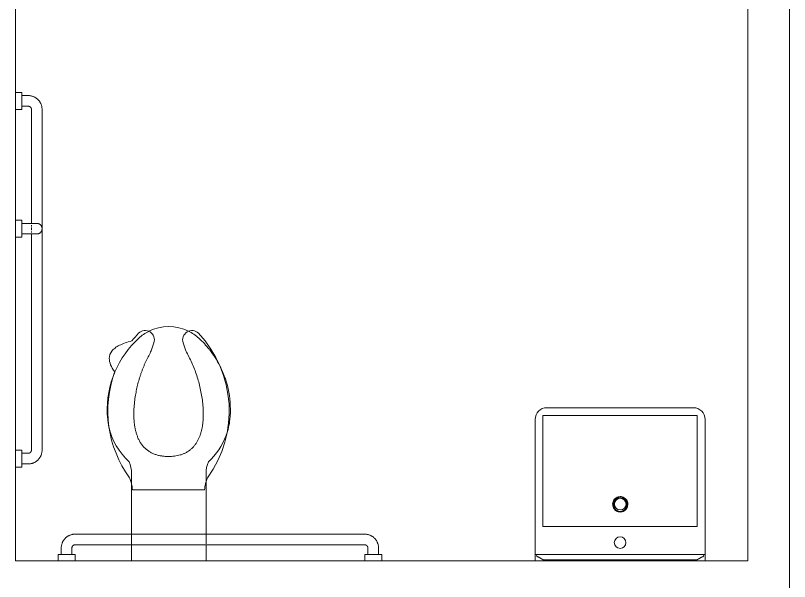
# Model space of a CAD drawing. Header units: inches. Extents: x -445 to 366, y -514 to 778.
# Drawn here: x -370.5 to -279.6, y -27.6 to 38.9 of the extents above; entities that cross this region are included whole.
import ezdxf

# ---------------------------------------------------------------- set-up
doc = ezdxf.new("R2010")
doc.units = ezdxf.units.IN
doc.header["$MEASUREMENT"] = 0
for name, color, linetype, lineweight in [('I-WALL', 2, 'Continuous', 9), ('P-SANR-FIXT', 6, 'Continuous', 9), ('Q-SPCQ', 91, 'Continuous', 9)]:
    doc.layers.add(name, color=color, linetype=linetype, lineweight=lineweight)

# ---------------------------------------------------------------- blocks, each defined once
blk = doc.blocks.new('ADA - toilet_3-piece_grab_bars - 17_ Seat Height-2678890-Test Fit - Mezzanine Plan')
at = {"layer": 'Q-SPCQ'}
for p, q in [((-9.059, -2.437), (-9.059, -3.187)), ((-9.059, -2.437), (-7.059, -2.437)), ((-9.034, -2.437), (-9.059, -2.437)), ((-7.059, -2.437), (-8.991, -2.437)), ((-7.059, -3.187), (-7.059, -2.437)), ((26.941, -2.437), (26.941, -3.187)), ((26.941, -2.437), (28.941, -2.437)), ((28.941, -2.437), (26.941, -2.437)), ((28.941, -3.187), (28.941, -2.437)), ((-9.059, -3.187), (-9.039, -3.187)), ((-7.059, -3.187), (-9.059, -3.187)), ((-8.991, -3.187), (-8.684, -3.187)), ((-8.684, -3.187), (-8.684, -3.937)), ((-8.684, -3.187), (-8.489, -3.187)), ((-8.628, -3.187), (-8.493, -3.187)), ((-8.489, -3.187), (-8.622, -3.187)), ((-8.459, -3.187), (-8.327, -3.187)), ((-8.33, -3.187), (-8.449, -3.187)), ((-8.449, -3.187), (-7.669, -3.187)), ((-7.831, -3.187), (-8.287, -3.187)), ((-8.281, -3.187), (-7.836, -3.187)), ((-7.791, -3.187), (-7.659, -3.187)), ((-7.669, -3.187), (-7.788, -3.187)), ((-7.496, -3.187), (-7.629, -3.187)), ((-7.629, -3.187), (-7.434, -3.187)), ((-7.625, -3.187), (-7.49, -3.187)), ((-7.434, -3.187), (-7.059, -3.187)), ((-7.434, -3.937), (-7.434, -3.187)), ((26.941, -3.187), (27.316, -3.187)), ((28.941, -3.187), (26.941, -3.187)), ((27.316, -3.187), (27.316, -3.937)), ((27.316, -3.187), (27.511, -3.187)), ((27.511, -3.187), (27.355, -3.187)), ((27.372, -3.187), (27.507, -3.187)), ((27.541, -3.187), (27.673, -3.187)), ((27.551, -3.187), (28.331, -3.187)), ((27.67, -3.187), (27.551, -3.187)), ((28.169, -3.187), (27.713, -3.187)), ((27.719, -3.187), (28.164, -3.187)), ((28.209, -3.187), (28.341, -3.187)), ((28.331, -3.187), (28.212, -3.187)), ((28.371, -3.187), (28.566, -3.187)), ((28.504, -3.187), (28.371, -3.187)), ((28.375, -3.187), (28.51, -3.187)), ((28.566, -3.187), (28.941, -3.187)), ((28.566, -3.937), (28.566, -3.187)), ((26.941, -4.312), (-7.059, -4.312)), ((-7.059, -5.562), (26.941, -5.562)), ((33.941, -13.437), (33.191, -13.437)), ((33.191, -13.437), (33.191, -13.812)), ((33.191, -15.437), (33.191, -13.437)), ((33.941, -13.437), (33.941, -15.437)), ((33.941, -15.437), (33.941, -13.437)), ((33.191, -13.812), (32.441, -13.812)), ((33.191, -13.813), (33.191, -14.007)), ((33.191, -13.868), (33.191, -14.004)), ((33.191, -14.007), (33.191, -13.874)), ((33.191, -14.038), (33.191, -14.17)), ((33.191, -14.166), (33.191, -14.048)), ((33.191, -14.048), (33.191, -14.827)), ((33.191, -14.666), (33.191, -14.209)), ((33.191, -14.215), (33.191, -14.66)), ((30.816, -15.437), (30.816, -55.437)), ((32.066, -40.822), (32.066, -15.437)), ((32.441, -15.062), (33.191, -15.062)), ((33.191, -14.705), (33.191, -14.837)), ((33.191, -14.827), (33.191, -14.709)), ((33.191, -15.001), (33.191, -14.868)), ((33.191, -14.868), (33.191, -15.062)), ((33.191, -14.871), (33.191, -15.007)), ((33.191, -15.063), (33.191, -15.437)), ((33.191, -15.437), (33.941, -15.437)), ((33.191, -40.812), (32.441, -40.812)), ((33.191, -40.812), (32.441, -40.812)), ((33.941, -40.437), (33.191, -40.437)), ((33.941, -40.437), (33.191, -40.437)), ((33.191, -40.437), (33.191, -40.458)), ((33.191, -40.814), (33.191, -40.437)), ((33.191, -40.437), (33.191, -40.814)), ((33.191, -42.437), (33.191, -40.437)), ((33.191, -40.463), (33.191, -40.814)), ((33.191, -40.826), (33.191, -41.004)), ((33.191, -41.004), (33.191, -40.826)), ((33.191, -40.826), (33.191, -41.004)), ((33.191, -41.006), (33.191, -40.828)), ((33.191, -40.828), (33.191, -41.006)), ((33.191, -40.828), (33.191, -40.828)), ((33.191, -41.006), (33.191, -40.828)), ((33.191, -40.828), (33.191, -41.437)), ((33.941, -40.437), (33.941, -42.437)), ((33.941, -40.458), (33.941, -40.437)), ((33.941, -40.437), (33.941, -42.437)), ((33.941, -42.437), (33.941, -40.437)), ((33.941, -42.412), (33.941, -40.463)), ((32.066, -41.023), (32.066, -40.974)), ((32.066, -41.183), (32.066, -41.111)), ((32.066, -41.331), (32.066, -41.283)), ((32.066, -41.512), (32.066, -41.362)), ((32.066, -41.592), (32.066, -41.543)), ((32.066, -41.764), (32.066, -41.692)), ((32.066, -41.852), (32.066, -41.798)), ((33.191, -41.437), (33.191, -41.048)), ((33.191, -41.048), (33.191, -41.166)), ((33.191, -41.437), (33.191, -41.048)), ((33.191, -41.048), (33.191, -41.827)), ((33.191, -41.827), (33.191, -41.048)), ((33.191, -41.048), (33.191, -41.827)), ((33.191, -41.166), (33.191, -41.437)), ((33.191, -41.827), (33.191, -41.437)), ((33.191, -41.437), (33.191, -41.827)), ((33.191, -41.827), (33.191, -41.437)), ((33.191, -41.437), (33.191, -42.047)), ((32.066, -55.437), (32.066, -42.052)), ((32.441, -42.062), (33.191, -42.062)), ((32.441, -42.062), (33.191, -42.062)), ((33.191, -42.047), (33.191, -41.869)), ((33.191, -41.869), (33.191, -42.047)), ((33.191, -42.047), (33.191, -41.869)), ((33.191, -41.871), (33.191, -42.049)), ((33.191, -42.049), (33.191, -41.871)), ((33.191, -41.871), (33.191, -42.049)), ((33.191, -42.047), (33.191, -42.047)), ((33.191, -42.061), (33.191, -42.412)), ((33.191, -42.437), (33.191, -42.061)), ((33.191, -42.061), (33.191, -42.437)), ((33.191, -42.417), (33.191, -42.437)), ((33.191, -42.437), (33.941, -42.437)), ((33.191, -42.437), (33.941, -42.437)), ((33.941, -42.437), (33.941, -42.417)), ((33.191, -55.812), (32.441, -55.812)), ((33.941, -55.437), (33.191, -55.437)), ((33.191, -55.437), (33.191, -55.812)), ((33.191, -57.437), (33.191, -55.437)), ((33.191, -55.813), (33.191, -56.007)), ((33.191, -55.868), (33.191, -56.004)), ((33.191, -56.007), (33.191, -55.874)), ((33.191, -56.038), (33.191, -56.17)), ((33.191, -56.048), (33.191, -56.827)), ((33.191, -56.166), (33.191, -56.048)), ((33.191, -56.666), (33.191, -56.209)), ((33.191, -56.215), (33.191, -56.66)), ((33.941, -55.437), (33.941, -57.437)), ((33.941, -57.437), (33.941, -55.437)), ((32.441, -57.062), (33.191, -57.062)), ((33.191, -56.705), (33.191, -56.837)), ((33.191, -56.827), (33.191, -56.709)), ((33.191, -56.868), (33.191, -57.062)), ((33.191, -57.001), (33.191, -56.868)), ((33.191, -56.871), (33.191, -57.007)), ((33.191, -57.063), (33.191, -57.437)), ((33.191, -57.437), (33.941, -57.437))]:
    blk.add_line(p, q, dxfattribs=at)
at = {"layer": 'Q-SPCQ', "flags": 128}
for points in [[(-8.684, -3.937), (-8.683, -4.002), (-8.679, -4.067), (-8.672, -4.132), (-8.663, -4.196), (-8.652, -4.26), (-8.637, -4.324), (-8.621, -4.387), (-8.601, -4.449), (-8.58, -4.51), (-8.556, -4.57), (-8.529, -4.63), (-8.5, -4.688), (-8.469, -4.745), (-8.436, -4.801), (-8.4, -4.855), (-8.362, -4.908), (-8.322, -4.959), (-8.281, -5.009), (-8.237, -5.057), (-8.191, -5.103), (-8.144, -5.148), (-8.094, -5.19), (-8.043, -5.23), (-7.991, -5.269), (-7.937, -5.305), (-7.882, -5.339), (-7.825, -5.371), (-7.767, -5.4), (-7.708, -5.427), (-7.648, -5.452), (-7.587, -5.474), (-7.525, -5.494), (-7.462, -5.512), (-7.399, -5.527), (-7.335, -5.539), (-7.271, -5.549), (-7.206, -5.556), (-7.141, -5.56), (-7.076, -5.562), (-7.059, -5.562)], [(-7.059, -4.312), (-7.074, -4.312), (-7.089, -4.311), (-7.104, -4.31), (-7.119, -4.308), (-7.133, -4.305), (-7.148, -4.302), (-7.163, -4.298), (-7.177, -4.293), (-7.191, -4.288), (-7.205, -4.283), (-7.219, -4.277), (-7.232, -4.27), (-7.245, -4.263), (-7.258, -4.255), (-7.271, -4.247), (-7.283, -4.238), (-7.295, -4.229), (-7.306, -4.219), (-7.317, -4.209), (-7.328, -4.199), (-7.338, -4.188), (-7.348, -4.176), (-7.357, -4.165), (-7.366, -4.153), (-7.374, -4.14), (-7.382, -4.127), (-7.39, -4.114), (-7.396, -4.101), (-7.403, -4.087), (-7.408, -4.073), (-7.414, -4.059), (-7.418, -4.045), (-7.422, -4.031), (-7.426, -4.016), (-7.428, -4.001), (-7.431, -3.986), (-7.432, -3.972), (-7.433, -3.957), (-7.434, -3.942), (-7.434, -3.937)], [(26.941, -5.562), (27.006, -5.561), (27.071, -5.557), (27.136, -5.551), (27.2, -5.542), (27.264, -5.53), (27.327, -5.516), (27.39, -5.499), (27.452, -5.48), (27.514, -5.458), (27.574, -5.434), (27.633, -5.408), (27.691, -5.379), (27.748, -5.348), (27.804, -5.314), (27.859, -5.279), (27.912, -5.241), (27.963, -5.201), (28.013, -5.159), (28.061, -5.115), (28.107, -5.07), (28.151, -5.022), (28.194, -4.973), (28.234, -4.922), (28.272, -4.869), (28.308, -4.815), (28.342, -4.76), (28.374, -4.703), (28.404, -4.645), (28.431, -4.586), (28.456, -4.526), (28.478, -4.465), (28.498, -4.403), (28.515, -4.341), (28.53, -4.278), (28.542, -4.214), (28.552, -4.149), (28.559, -4.085), (28.564, -4.02), (28.566, -3.955), (28.566, -3.937)], [(27.316, -3.937), (27.316, -3.952), (27.315, -3.967), (27.313, -3.982), (27.311, -3.997), (27.309, -4.012), (27.305, -4.027), (27.301, -4.041), (27.297, -4.055), (27.292, -4.07), (27.286, -4.084), (27.28, -4.097), (27.274, -4.111), (27.267, -4.124), (27.259, -4.137), (27.251, -4.149), (27.242, -4.161), (27.233, -4.173), (27.223, -4.185), (27.213, -4.196), (27.202, -4.207), (27.191, -4.217), (27.18, -4.227), (27.168, -4.236), (27.156, -4.245), (27.144, -4.253), (27.131, -4.261), (27.118, -4.268), (27.104, -4.275), (27.091, -4.281), (27.077, -4.287), (27.063, -4.292), (27.049, -4.297), (27.034, -4.301), (27.02, -4.304), (27.005, -4.307), (26.99, -4.309), (26.975, -4.311), (26.96, -4.312), (26.945, -4.312), (26.941, -4.312)], [(32.441, -13.812), (32.376, -13.814), (32.311, -13.818), (32.247, -13.824), (32.182, -13.833), (32.118, -13.845), (32.055, -13.859), (31.992, -13.876), (31.93, -13.895), (31.869, -13.917), (31.808, -13.941), (31.749, -13.967), (31.691, -13.996), (31.634, -14.027), (31.578, -14.061), (31.524, -14.096), (31.471, -14.134), (31.419, -14.174), (31.37, -14.216), (31.322, -14.26), (31.275, -14.305), (31.231, -14.353), (31.189, -14.402), (31.148, -14.453), (31.11, -14.506), (31.074, -14.56), (31.04, -14.615), (31.008, -14.672), (30.978, -14.73), (30.951, -14.789), (30.927, -14.849), (30.904, -14.91), (30.884, -14.972), (30.867, -15.034), (30.852, -15.097), (30.84, -15.161), (30.83, -15.226), (30.823, -15.29), (30.818, -15.355), (30.816, -15.42), (30.816, -15.437)], [(32.066, -15.437), (32.066, -15.423), (32.067, -15.408), (32.069, -15.393), (32.071, -15.378), (32.074, -15.363), (32.077, -15.348), (32.081, -15.334), (32.085, -15.32), (32.09, -15.305), (32.096, -15.291), (32.102, -15.278), (32.108, -15.264), (32.116, -15.251), (32.123, -15.238), (32.132, -15.226), (32.14, -15.214), (32.149, -15.202), (32.159, -15.19), (32.169, -15.179), (32.18, -15.168), (32.191, -15.158), (32.202, -15.148), (32.214, -15.139), (32.226, -15.13), (32.238, -15.122), (32.251, -15.114), (32.264, -15.107), (32.278, -15.1), (32.291, -15.094), (32.305, -15.088), (32.319, -15.083), (32.334, -15.078), (32.348, -15.074), (32.363, -15.071), (32.377, -15.068), (32.392, -15.066), (32.407, -15.064), (32.422, -15.063), (32.437, -15.063), (32.441, -15.062)], [(30.829, -41.313), (30.834, -41.289), (30.84, -41.265), (30.848, -41.241), (30.856, -41.217), (30.865, -41.194), (30.876, -41.171), (30.887, -41.149), (30.899, -41.127), (30.912, -41.106), (30.925, -41.085), (30.94, -41.064), (30.955, -41.045), (30.971, -41.025), (30.988, -41.007), (31.006, -40.989), (31.024, -40.972), (31.043, -40.956), (31.062, -40.94), (31.083, -40.926), (31.103, -40.912), (31.125, -40.898), (31.146, -40.886), (31.169, -40.875), (31.191, -40.864), (31.215, -40.855), (31.238, -40.846), (31.262, -40.839), (31.286, -40.832), (31.31, -40.826), (31.335, -40.822), (31.36, -40.818), (31.384, -40.815), (31.409, -40.813), (31.434, -40.813), (31.441, -40.812)], [(31.441, -40.812), (31.442, -40.812), (31.444, -40.812), (31.448, -40.812), (31.454, -40.812), (31.461, -40.812)], [(32.441, -40.812), (32.401, -40.812), (32.361, -40.812), (32.321, -40.812), (32.282, -40.812), (32.242, -40.812), (32.203, -40.812), (32.165, -40.812), (32.127, -40.812), (32.089, -40.812), (32.052, -40.812), (32.015, -40.812), (31.979, -40.812), (31.944, -40.812), (31.91, -40.812), (31.876, -40.812), (31.844, -40.812), (31.812, -40.812), (31.782, -40.812), (31.752, -40.812), (31.724, -40.812), (31.696, -40.812), (31.67, -40.812), (31.645, -40.812), (31.622, -40.812), (31.6, -40.812), (31.579, -40.812), (31.559, -40.812), (31.541, -40.812), (31.524, -40.812), (31.509, -40.812), (31.495, -40.812), (31.483, -40.812), (31.472, -40.812), (31.463, -40.812), (31.456, -40.812), (31.45, -40.812), (31.445, -40.812), (31.442, -40.812), (31.441, -40.812)], [(31.461, -40.812), (31.47, -40.812), (31.48, -40.812), (31.492, -40.812), (31.505, -40.812), (31.52, -40.812), (31.536, -40.812), (31.554, -40.812), (31.573, -40.812), (31.594, -40.812), (31.616, -40.812), (31.639, -40.812), (31.663, -40.812), (31.689, -40.812)], [(31.689, -40.812), (31.716, -40.812), (31.744, -40.812), (31.774, -40.812), (31.804, -40.812), (31.835, -40.812), (31.868, -40.812), (31.901, -40.812), (31.935, -40.812), (31.97, -40.812), (32.005, -40.812), (32.042, -40.812), (32.079, -40.812), (32.116, -40.812), (32.154, -40.812), (32.193, -40.812), (32.232, -40.812), (32.271, -40.812), (32.311, -40.812), (32.35, -40.812), (32.39, -40.812), (32.43, -40.812), (32.441, -40.812)], [(30.816, -41.437), (30.817, -41.413), (30.818, -41.388), (30.821, -41.363), (30.824, -41.338), (30.829, -41.313)], [(30.825, -41.544), (30.821, -41.519), (30.819, -41.494), (30.817, -41.469), (30.816, -41.444), (30.816, -41.437)], [(31.441, -42.062), (31.416, -42.062), (31.391, -42.061), (31.366, -42.058), (31.341, -42.055), (31.317, -42.05), (31.293, -42.045), (31.268, -42.038), (31.244, -42.031), (31.221, -42.022), (31.198, -42.013), (31.175, -42.003), (31.152, -41.992), (31.131, -41.98), (31.109, -41.967), (31.088, -41.953), (31.068, -41.939), (31.048, -41.923), (31.029, -41.907), (31.01, -41.891), (30.993, -41.873), (30.976, -41.855), (30.959, -41.836), (30.944, -41.816), (30.929, -41.796), (30.915, -41.775), (30.902, -41.754), (30.89, -41.732), (30.879, -41.71), (30.868, -41.687), (30.859, -41.664), (30.85, -41.64), (30.842, -41.617), (30.836, -41.593), (30.83, -41.568), (30.825, -41.544)], [(31.463, -42.062), (31.456, -42.062), (31.45, -42.062), (31.445, -42.062), (31.442, -42.062), (31.441, -42.062)], [(31.441, -42.062), (31.442, -42.062), (31.444, -42.062), (31.448, -42.062), (31.454, -42.062), (31.461, -42.062), (31.47, -42.062), (31.48, -42.062), (31.492, -42.062), (31.505, -42.062), (31.52, -42.062), (31.536, -42.062), (31.554, -42.062), (31.573, -42.062), (31.594, -42.062), (31.616, -42.062), (31.639, -42.062), (31.663, -42.062), (31.689, -42.062), (31.716, -42.062), (31.744, -42.062), (31.774, -42.062), (31.804, -42.062), (31.835, -42.062), (31.868, -42.062), (31.901, -42.062), (31.935, -42.062), (31.97, -42.062), (32.005, -42.062), (32.042, -42.062), (32.079, -42.062), (32.116, -42.062), (32.154, -42.062), (32.193, -42.062), (32.232, -42.062), (32.271, -42.062), (32.311, -42.062), (32.35, -42.062), (32.39, -42.062), (32.43, -42.062), (32.441, -42.062)], [(31.67, -42.062), (31.645, -42.062), (31.622, -42.062), (31.6, -42.062), (31.579, -42.062), (31.559, -42.062), (31.541, -42.062), (31.524, -42.062), (31.509, -42.062), (31.495, -42.062), (31.483, -42.062), (31.472, -42.062), (31.463, -42.062)], [(32.441, -42.062), (32.401, -42.062), (32.361, -42.062), (32.321, -42.062), (32.282, -42.062), (32.242, -42.062), (32.203, -42.062), (32.165, -42.062), (32.127, -42.062), (32.089, -42.062), (32.052, -42.062), (32.015, -42.062), (31.979, -42.062), (31.944, -42.062), (31.91, -42.062), (31.876, -42.062), (31.844, -42.062), (31.812, -42.062), (31.782, -42.062), (31.752, -42.062), (31.724, -42.062), (31.696, -42.062), (31.67, -42.062)], [(30.816, -55.437), (30.817, -55.502), (30.821, -55.567), (30.828, -55.632), (30.837, -55.696), (30.848, -55.76), (30.863, -55.824), (30.879, -55.887), (30.899, -55.949), (30.92, -56.01), (30.944, -56.07), (30.971, -56.13), (31, -56.188), (31.031, -56.245), (31.064, -56.301), (31.1, -56.355), (31.138, -56.408), (31.178, -56.459), (31.219, -56.509), (31.263, -56.557), (31.309, -56.603), (31.356, -56.648), (31.406, -56.69), (31.457, -56.73), (31.509, -56.769), (31.563, -56.805), (31.618, -56.839), (31.675, -56.871), (31.733, -56.9), (31.792, -56.927), (31.852, -56.952), (31.913, -56.974), (31.975, -56.994), (32.038, -57.012), (32.101, -57.027), (32.165, -57.039), (32.229, -57.049), (32.294, -57.056), (32.359, -57.06), (32.424, -57.062), (32.441, -57.062)], [(32.441, -55.812), (32.426, -55.812), (32.411, -55.811), (32.396, -55.81), (32.381, -55.808), (32.367, -55.805), (32.352, -55.802), (32.337, -55.798), (32.323, -55.793), (32.309, -55.788), (32.295, -55.783), (32.281, -55.777), (32.268, -55.77), (32.255, -55.763), (32.242, -55.755), (32.229, -55.747), (32.217, -55.738), (32.205, -55.729), (32.194, -55.719), (32.183, -55.709), (32.172, -55.699), (32.162, -55.688), (32.152, -55.676), (32.143, -55.665), (32.134, -55.653), (32.126, -55.64), (32.118, -55.627), (32.11, -55.614), (32.104, -55.601), (32.097, -55.587), (32.092, -55.573), (32.086, -55.559), (32.082, -55.545), (32.078, -55.531), (32.074, -55.516), (32.072, -55.501), (32.069, -55.486), (32.068, -55.472), (32.067, -55.457), (32.066, -55.442), (32.066, -55.437)]]:
    blk.add_lwpolyline(points, dxfattribs=at)
blk = doc.blocks.new('Toilet-Accessory-Kohler-Stronghold-Seat-K-4731-S - 0-White-2446955-Test Fit - Mezzanine Plan')
at = {"layer": 'Q-SPCQ'}
blk.add_line((4.486, 15.159), (-3.986, 15.159), dxfattribs=at)
for centre, radius, start, end in [((-8.495, 15.504), 4.523, 337.08989, 355.62541), ((8.995, 15.504), 4.523, 184.37459, 202.91011), ((6.493, 5.896), 13.368, 144.05399, 223.06031), ((-5.993, 5.896), 13.368, 339.9489, 35.94601), ((-53.148, -18.854), 54.335, 17.95623, 18.99645), ((53.648, -18.854), 54.335, 161.00355, 162.04377), ((-2.507, -2.442), 1.101, 225.80519, 17.95623), ((3.007, -2.442), 1.101, 162.04377, 314.19481), ((-5.993, 5.896), 13.368, 316.93969, 322.0511)]:
    blk.add_arc(centre, radius, start, end, dxfattribs=at)
for points, knots in [([(-1.772, -1.167), (-1.899, -0.937), (-2.143, -0.472), (-2.491, 0.249), (-2.797, 0.977), (-3.064, 1.724), (-3.295, 2.494), (-3.486, 3.273), (-3.638, 4.051), (-3.751, 4.842), (-3.82, 5.638), (-3.839, 6.433), (-3.803, 7.096), (-3.738, 7.623), (-3.67, 7.999), (-3.585, 8.354), (-3.502, 8.634), (-3.422, 8.851), (-3.336, 9.067), (-3.214, 9.333), (-3.04, 9.632), (-2.839, 9.921), (-2.612, 10.183), (-2.357, 10.42), (-2.079, 10.629), (-1.782, 10.804), (-1.461, 10.95), (-1.135, 11.064), (-0.791, 11.146), (-0.333, 11.224), (0.015, 11.245), (0.25, 11.242)], [0, 0, 0, 0, 0.052632, 0.105263, 0.157895, 0.210526, 0.263158, 0.315789, 0.368421, 0.421053, 0.473684, 0.526316, 0.578947, 0.605263, 0.631579, 0.654605, 0.677632, 0.689145, 0.700658, 0.723684, 0.746711, 0.769737, 0.792763, 0.815789, 0.838816, 0.861842, 0.884868, 0.907895, 0.930921, 0.953947, 1, 1, 1, 1]), ([(0.25, 11.242), (0.385, 11.244), (0.652, 11.236), (1.047, 11.191), (1.442, 11.116), (1.761, 11.023), (2.006, 10.928), (2.249, 10.82), (2.536, 10.66), (2.803, 10.462), (3.003, 10.284), (3.144, 10.144), (3.274, 9.996), (3.396, 9.838), (3.509, 9.674), (3.614, 9.506), (3.71, 9.333), (3.797, 9.153), (3.876, 8.97), (3.948, 8.784), (4.013, 8.596), (4.088, 8.341), (4.167, 8.017), (4.237, 7.626), (4.303, 7.098), (4.339, 6.436), (4.32, 5.639), (4.251, 4.844), (4.142, 4.084), (4.005, 3.371), (3.872, 2.806), (3.751, 2.356), (3.653, 2.022), (3.545, 1.686), (3.425, 1.339), (3.297, 0.995), (3.164, 0.662), (3.022, 0.334), (2.83, -0.089), (2.577, -0.597), (2.375, -0.981), (2.272, -1.167)], [0, 0, 0, 0, 0.026316, 0.052632, 0.078947, 0.105263, 0.118421, 0.131579, 0.157895, 0.184211, 0.197368, 0.210526, 0.223684, 0.236842, 0.25, 0.263158, 0.276316, 0.289474, 0.302632, 0.315789, 0.328947, 0.342105, 0.368421, 0.394737, 0.421053, 0.473684, 0.526316, 0.578947, 0.631579, 0.677632, 0.723684, 0.746711, 0.769737, 0.792763, 0.815789, 0.838816, 0.861842, 0.884868, 0.907895, 0.953947, 1, 1, 1, 1]), ([(4.548, -2.325), (4.842, -2.253), (5.38, -2.097), (6.042, -1.82), (6.557, -1.501), (7.051, -1.018), (7.353, -0.168), (6.997, 0.718), (6.565, 1.313)], [0, 0, 0, 0, 0.111111, 0.222222, 0.333333, 0.444444, 0.666667, 1, 1, 1, 1])]:
    blk.add_open_spline(points, degree=3, knots=knots, dxfattribs=at)
blk = doc.blocks.new('Sink-Wall_Mount-KOHLER-Soho-K-2084 - Not a Type - See Type Catalog-2603952-Test Fit - Mezzanine Plan')
at = {"layer": 'P-SANR-FIXT'}
for p, q in [((-290.892, -7.197), (-308.102, -7.197)), ((-308.556, -8.112), (-308.556, -21.127)), ((-308.556, -8.112), (-290.441, -8.112)), ((-290.441, -21.127), (-290.441, -8.112)), ((-309.471, -8.566), (-309.471, -25.169)), ((-289.525, -25.169), (-289.525, -8.564)), ((-290.441, -21.127), (-308.556, -21.127)), ((-289.528, -24.446), (-309.468, -24.446)), ((-309.311, -24.48), (-309.311, -24.446)), ((-289.686, -24.446), (-289.686, -24.48)), ((-309.471, -25.169), (-289.525, -25.169)), ((-290.575, -25.075), (-308.421, -25.075))]:
    blk.add_line(p, q, dxfattribs=at)
for centre, radius, start, end in [((-308.102, -8.566), 1.369, 90, 180), ((-290.892, -8.564), 1.367, 360, 90), ((-299.487, -18.582), 0.864, 90, 270), ((-299.487, -18.582), 0.783, 90, 270), ((-299.487, -18.519), 0.686, 90, 270), ((-299.487, -18.582), 0.864, 270, 90), ((-299.487, -18.582), 0.783, 270, 90), ((-299.487, -18.519), 0.686, 270, 90), ((-299.498, -23.041), 0.682, 360, 180), ((-299.498, -23.041), 0.682, 180, 360)]:
    blk.add_arc(centre, radius, start, end, dxfattribs=at)
for centre, major_axis, ratio, start_param, end_param in [((-299.482, -18.594), (0.87, 0.062), 0.981536, 3.642307, 4.624653), ((-299.492, -18.598), (-0.872, 0.016), 0.977182, 1.594706, 2.57733), ((-309.146, -24.466), (0.037, 0.233), 0.694458, 1.740874, 3.080629), ((-289.828, -24.464), (0, 0.235), 0.608291, 3.312708, 4.643411)]:
    blk.add_ellipse(centre, major_axis=major_axis, ratio=ratio, start_param=start_param, end_param=end_param, dxfattribs=at)
for points, knots in [([(-300.216, -19.058), (-300.305, -18.923), (-300.387, -18.688), (-300.372, -18.361), (-300.297, -18.126), (-300.16, -17.92), (-299.907, -17.705), (-299.661, -17.634), (-299.498, -17.633)], [-1, -1, -1, -1, -0.75, -0.625, -0.5, -0.375, -0.25, 0, 0, 0, 0]), ([(-299.487, -17.633), (-299.321, -17.632), (-299.071, -17.701), (-298.814, -17.916), (-298.675, -18.125), (-298.599, -18.364), (-298.59, -18.612), (-298.643, -18.853), (-298.718, -19), (-298.764, -19.067)], [-1, -1, -1, -1, -0.75, -0.625, -0.5, -0.375, -0.25, -0.125, 0, 0, 0, 0]), ([(-308.421, -25.075), (-308.452, -25.068), (-308.498, -25.055), (-308.549, -25.036), (-308.578, -25.024), (-308.599, -25.015), (-308.62, -25.005), (-308.648, -24.99), (-308.681, -24.97), (-308.714, -24.95), (-308.74, -24.934), (-308.76, -24.922), (-308.779, -24.91), (-308.805, -24.895), (-308.837, -24.876), (-308.875, -24.853), (-308.913, -24.832), (-308.95, -24.811), (-308.987, -24.791), (-309.023, -24.771), (-309.07, -24.748), (-309.128, -24.722), (-309.171, -24.705), (-309.192, -24.697)], [0, 0, 0, 0, 0.1, 0.15, 0.175, 0.2, 0.225, 0.25, 0.3, 0.35, 0.375, 0.4, 0.425, 0.45, 0.5, 0.55, 0.6, 0.65, 0.7, 0.75, 0.8, 0.9, 1, 1, 1, 1]), ([(-289.803, -24.696), (-289.845, -24.712), (-289.913, -24.74), (-289.997, -24.783), (-290.046, -24.811), (-290.077, -24.828), (-290.102, -24.842), (-290.127, -24.857), (-290.159, -24.876), (-290.191, -24.895), (-290.217, -24.91), (-290.237, -24.922), (-290.256, -24.933), (-290.282, -24.95), (-290.315, -24.97), (-290.349, -24.99), (-290.376, -25.005), (-290.397, -25.015), (-290.418, -25.024), (-290.447, -25.036), (-290.499, -25.055), (-290.544, -25.068), (-290.575, -25.075)], [0, 0, 0, 0, 0.2, 0.3, 0.35, 0.4, 0.425, 0.45, 0.5, 0.55, 0.575, 0.6, 0.625, 0.65, 0.7, 0.75, 0.775, 0.8, 0.825, 0.85, 0.9, 1, 1, 1, 1])]:
    blk.add_open_spline(points, degree=3, knots=knots, dxfattribs=at)
blk = doc.blocks.new('Toilet-Elongated-Kohler-Anglesey-4386 - Vitreous_China-0-White-2673269-Test Fit - Mezzanine Plan')
at = {"layer": 'P-SANR-FIXT'}
for p, q in [((-4.371, 13.75), (-4.371, 11.875)), ((4.371, 13.75), (-4.371, 13.75)), ((4.371, 11.875), (4.371, 13.75)), ((-4.371, 11.774), (-4.371, 11.726)), ((-4.371, 11.687), (-4.371, 10.86)), ((4.371, 11.726), (4.371, 11.796)), ((4.371, 11.64), (4.371, 11.709)), ((4.371, 11.514), (4.371, 11.615)), ((4.371, 11.389), (4.371, 11.49)), ((4.371, 11.25), (4.371, 11.362)), ((4.371, 11.111), (4.371, 11.223)), ((4.371, 10.986), (4.371, 11.086)), ((4.371, 10.86), (4.371, 10.961)), ((-4.371, 10.821), (-4.371, 10.774)), ((-4.371, 10.734), (-4.371, 10.687)), ((-4.371, 10.625), (-4.371, 4.54)), ((4.371, 10.774), (4.371, 10.843)), ((4.371, 10.687), (4.371, 10.757)), ((4.371, 4.761), (4.371, 10.631)), ((4.371, 4.688), (4.371, 4.761)), ((4.371, 3.682), (4.371, 4.685)), ((-4.371, 4.54), (-4.371, 3.5)), ((4.371, 3.5), (4.371, 3.649))]:
    blk.add_line(p, q, dxfattribs=at)
for centre, radius, start, end in [((-7.96, 3.5), 3.589, 337.48776, 360), ((7.96, 3.5), 3.589, 180, 202.51224), ((0.512, -3.626), 7.725, 131.87642, 159.72954), ((-0.512, -3.626), 7.725, 12.31558, 48.12358), ((0.512, -3.626), 7.725, 160.01445, 174.13715), ((-0.512, -3.626), 7.725, 10.15622, 12.13405), ((-0.512, -3.626), 7.725, 5.86285, 10.15622), ((4.114, -3.996), 11.346, 174.13715, 206.66571), ((-4.114, -3.996), 11.346, 339.96078, 5.86285), ((-4.114, -3.996), 11.346, 337.11852, 339.96078), ((-4.114, -3.996), 11.346, 312.31152, 336.89011), ((4.114, -3.996), 11.346, 206.94692, 218.20582), ((4.114, -3.996), 11.346, 218.46622, 227.68848), ((0, -8.515), 5.235, 227.68848, 243.78755), ((0, -8.515), 5.235, 296.8064, 312.21172), ((0, -8.515), 5.235, 243.78755, 296.54718)]:
    blk.add_arc(centre, radius, start, end, dxfattribs=at)

msp = doc.modelspace()

# ---------------------------------------------------------------- linework, layer by layer
at = {"layer": 'I-WALL'}
for p, q in [((-284.487, 68.581), (-284.487, -25.169)), ((-279.612, -112.919), (-279.612, 68.581)), ((-370.487, -25.169), (-370.487, 62.143)), ((-284.487, -25.169), (-370.487, -25.169))]:
    msp.add_line(p, q, dxfattribs=at)

# ---------------------------------------------------------------- block references
at = {"layer": 'P-SANR-FIXT', "rotation": 180}
for name, p in [('ADA - toilet_3-piece_grab_bars - 17_ Seat Height-2678890-Test Fit - Mezzanine Plan', (-336.546, -27.607)), ('Toilet-Elongated-Kohler-Anglesey-4386 - Vitreous_China-0-White-2673269-Test Fit - Mezzanine Plan', (-352.487, -11.419))]:
    msp.add_blockref(name, p, dxfattribs=at)
at = {"layer": 'P-SANR-FIXT'}
msp.add_blockref('Sink-Wall_Mount-KOHLER-Soho-K-2084 - Not a Type - See Type Catalog-2603952-Test Fit - Mezzanine Plan', (0, 0), dxfattribs=at)
at = {"layer": 'Q-SPCQ', "rotation": 180}
msp.add_blockref('Toilet-Accessory-Kohler-Stronghold-Seat-K-4731-S - 0-White-2446955-Test Fit - Mezzanine Plan', (-352.268, -1.679), dxfattribs=at)

doc.saveas('drawing.dxf')
